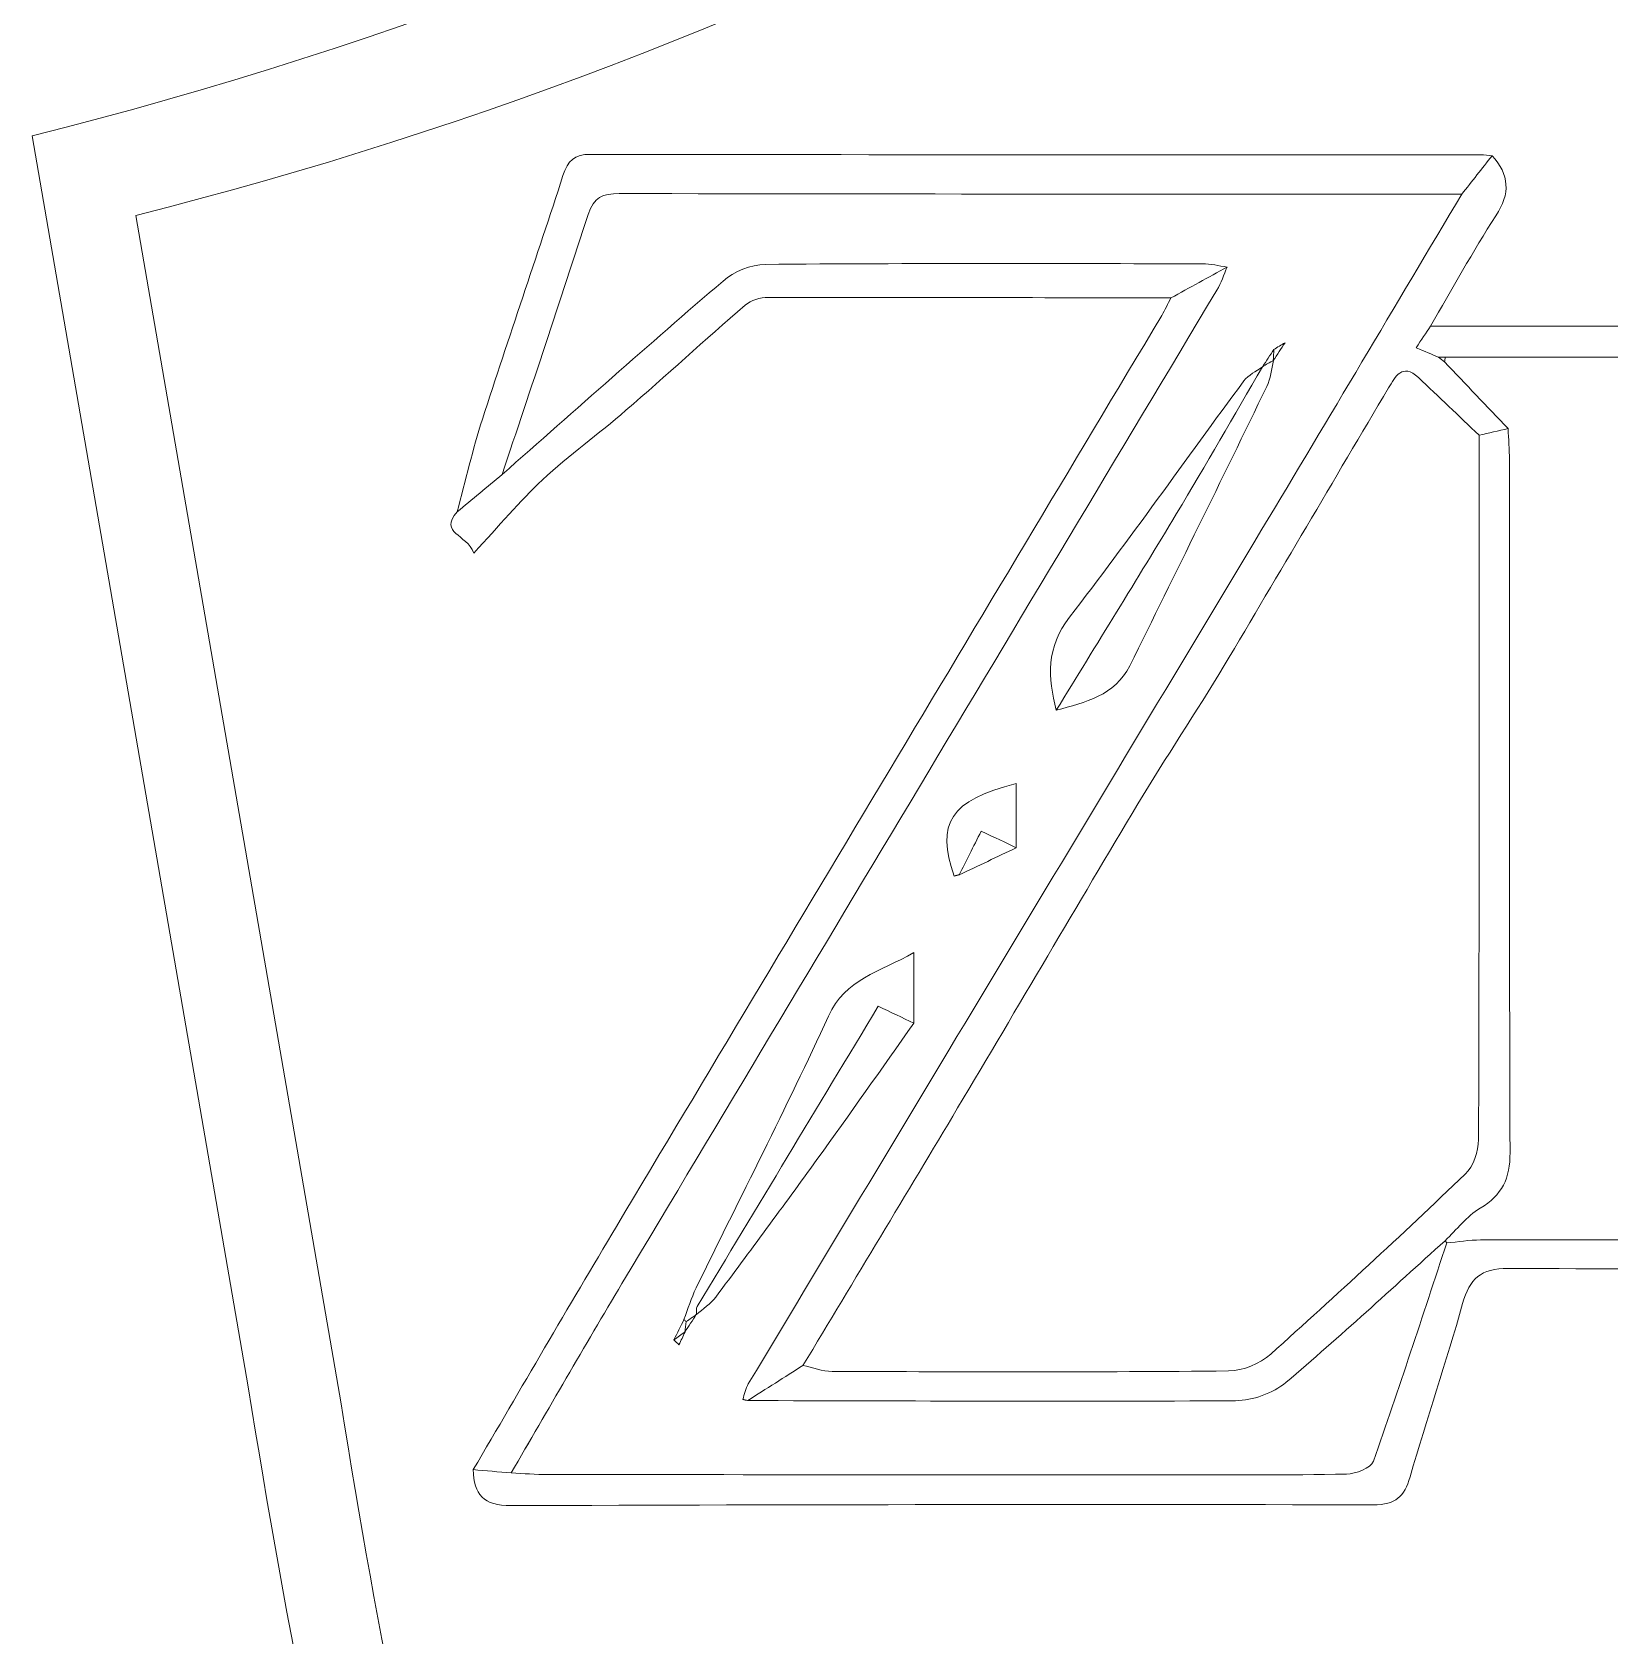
# Model space of a CAD drawing. Header units: inches. Extents: x 0 to 12, y 0 to 12.
# Drawn here: x 6.493 to 7.168, y 6.199 to 6.885 of the extents above; entities that cross this region are included whole.
import ezdxf

# ---------------------------------------------------------------- set-up
doc = ezdxf.new("R2010")
doc.units = ezdxf.units.IN
doc.header["$MEASUREMENT"] = 0

msp = doc.modelspace()

# ---------------------------------------------------------------- linework, layer by layer
at = {"color": 250, "lineweight": 0}
msp.add_line((6.49294, 6.8407), (6.58544, 6.30555), dxfattribs=at)
at = {"color": 5, "lineweight": 0}
msp.add_line((6.53727, 6.80671), (6.62514, 6.29832), dxfattribs=at)
at = {"color": 250, "lineweight": 0}
msp.add_arc((6.02853, 8.68603), 1.90288, 284.12606, 312.92928, dxfattribs=at)
at = {"color": 5, "lineweight": 0}
msp.add_arc((6.09608, 8.55978), 1.80773, 284.12606, 312.92928, dxfattribs=at)
for points, knots in [([(7.11754, 6.83223), (7.11321, 6.82674), (7.10888, 6.82125), (7.10455, 6.81576), (6.98442, 6.81581), (6.86428, 6.8158), (6.74415, 6.81606), (6.73703, 6.81607), (6.73319, 6.8144), (6.73085, 6.80716), (6.71887, 6.76998), (6.70637, 6.73297), (6.69405, 6.6959), (6.68764, 6.69059), (6.68123, 6.68528), (6.67481, 6.67997), (6.67838, 6.69319), (6.68141, 6.70659), (6.68562, 6.71961), (6.69687, 6.7544), (6.70878, 6.78898), (6.72006, 6.82376), (6.72211, 6.83011), (6.72485, 6.83284), (6.73194, 6.83283), (6.85885, 6.8326), (6.98576, 6.83264), (7.11267, 6.8326), (7.11429, 6.8326), (7.11591, 6.83236), (7.11754, 6.83223)], [0, 0, 0, 0, 1, 1, 1, 2, 2, 2, 3, 3, 3, 4, 4, 4, 5, 5, 5, 6, 6, 6, 7, 7, 7, 8, 8, 8, 9, 9, 9, 10, 10, 10, 10]), ([(7.11754, 6.83223), (7.12495, 6.82409), (7.12543, 6.81614), (7.11917, 6.80653), (7.1092, 6.79121), (7.10044, 6.7751), (7.09116, 6.75932), (7.08924, 6.75641), (7.08731, 6.75351), (7.08505, 6.75009), (7.0888, 6.74849), (7.0917, 6.74726), (7.09461, 6.74602), (7.09547, 6.74535), (7.09632, 6.74469), (7.09718, 6.74402), (7.10624, 6.73452), (7.1153, 6.72502), (7.12436, 6.71551), (7.12023, 6.71456), (7.11611, 6.71362), (7.11198, 6.71267), (7.10333, 6.72089), (7.09471, 6.72916), (7.08601, 6.73734), (7.07912, 6.74381), (7.07603, 6.73754), (7.07328, 6.73293), (7.04972, 6.69337), (7.02651, 6.6536), (7.00285, 6.6141), (6.99091, 6.59417), (6.97794, 6.57486), (6.966, 6.55493), (6.94011, 6.51169), (6.91469, 6.46818), (6.88889, 6.42489), (6.86697, 6.3881), (6.8448, 6.35146), (6.82274, 6.31476), (6.81486, 6.30975), (6.80697, 6.30474), (6.79908, 6.29973), (6.79908, 6.29973), (6.79903, 6.29974), (6.79903, 6.29974), (6.79837, 6.30003), (6.79768, 6.30018), (6.79695, 6.30017), (6.79773, 6.30243), (6.79815, 6.30491), (6.79935, 6.30691), (6.87256, 6.42877), (6.94589, 6.55055), (7.01907, 6.67242), (7.04772, 6.72011), (7.07607, 6.76798), (7.10455, 6.81576), (7.10888, 6.82125), (7.11321, 6.82674), (7.11754, 6.83223)], [0, 0, 0, 0, 1, 1, 1, 2, 2, 2, 3, 3, 3, 4, 4, 4, 5, 5, 5, 6, 6, 6, 7, 7, 7, 8, 8, 8, 9, 9, 9, 10, 10, 10, 11, 11, 11, 12, 12, 12, 13, 13, 13, 14, 14, 14, 15, 15, 15, 16, 16, 16, 17, 17, 17, 18, 18, 18, 19, 19, 19, 20, 20, 20, 20]), ([(7.00423, 6.78463), (7.00067, 6.78511), (6.99711, 6.78601), (6.99355, 6.78602), (6.93124, 6.7861), (6.86892, 6.78628), (6.80661, 6.78576), (6.8005, 6.78571), (6.79323, 6.78266), (6.78853, 6.77863), (6.75673, 6.75141), (6.72548, 6.72355), (6.69405, 6.6959), (6.70637, 6.73297), (6.71887, 6.76998), (6.73085, 6.80716), (6.73319, 6.8144), (6.73703, 6.81607), (6.74415, 6.81606), (6.86428, 6.8158), (6.98442, 6.81581), (7.10455, 6.81576), (7.07607, 6.76798), (7.04772, 6.72011), (7.01907, 6.67242), (6.94589, 6.55055), (6.87256, 6.42877), (6.79935, 6.30691), (6.79815, 6.30491), (6.79773, 6.30243), (6.79695, 6.30016), (6.79764, 6.30002), (6.79834, 6.29988), (6.79903, 6.29974), (6.79903, 6.29974), (6.79908, 6.29973), (6.79908, 6.29973), (6.86865, 6.2996), (6.93822, 6.29923), (7.00779, 6.29968), (7.01508, 6.29973), (7.02381, 6.30285), (7.02936, 6.30753), (7.05257, 6.32711), (7.07482, 6.34782), (7.09742, 6.36811), (7.09742, 6.36811), (7.09814, 6.36717), (7.09814, 6.36717), (7.0878, 6.33599), (7.0777, 6.30472), (7.06673, 6.27377), (7.0657, 6.27086), (7.05921, 6.26836), (7.0552, 6.26828), (7.03041, 6.26778), (7.00561, 6.26803), (6.98081, 6.26803), (6.89177, 6.26803), (6.80274, 6.26802), (6.71371, 6.26806), (6.70844, 6.26807), (6.70317, 6.26853), (6.6979, 6.26877), (6.71368, 6.29578), (6.72922, 6.32292), (6.74528, 6.34976), (6.83007, 6.49146), (6.91498, 6.63307), (6.99979, 6.77474), (7.00164, 6.77782), (7.00277, 6.78132), (7.00423, 6.78463)], [0, 0, 0, 0, 1, 1, 1, 2, 2, 2, 3, 3, 3, 4, 4, 4, 5, 5, 5, 6, 6, 6, 7, 7, 7, 8, 8, 8, 9, 9, 9, 10, 10, 10, 11, 11, 11, 12, 12, 12, 13, 13, 13, 14, 14, 14, 15, 15, 15, 16, 16, 16, 17, 17, 17, 18, 18, 18, 19, 19, 19, 20, 20, 20, 21, 21, 21, 22, 22, 22, 23, 23, 23, 24, 24, 24, 24]), ([(7.00423, 6.78463), (6.99618, 6.78022), (6.98814, 6.77581), (6.98009, 6.7714), (6.92266, 6.77151), (6.86524, 6.77169), (6.80782, 6.7716), (6.80449, 6.7716), (6.80042, 6.7704), (6.79796, 6.76828), (6.78081, 6.7535), (6.76413, 6.73816), (6.74701, 6.72333), (6.73532, 6.7132), (6.72268, 6.70414), (6.71136, 6.69365), (6.70144, 6.68445), (6.69277, 6.67392), (6.68196, 6.66227), (6.67876, 6.67054), (6.66688, 6.67053), (6.67482, 6.67997), (6.68123, 6.68528), (6.68764, 6.69059), (6.69405, 6.6959), (6.72548, 6.72355), (6.75673, 6.75141), (6.78853, 6.77863), (6.79323, 6.78266), (6.8005, 6.78571), (6.80661, 6.78576), (6.86892, 6.78628), (6.93124, 6.7861), (6.99355, 6.78602), (6.99711, 6.78601), (7.00067, 6.78511), (7.00423, 6.78463)], [0, 0, 0, 0, 1, 1, 1, 2, 2, 2, 3, 3, 3, 4, 4, 4, 5, 5, 5, 6, 6, 6, 7, 7, 7, 8, 8, 8, 9, 9, 9, 10, 10, 10, 11, 11, 11, 12, 12, 12, 12]), ([(6.69789, 6.26878), (6.69248, 6.26924), (6.68707, 6.26971), (6.68166, 6.27018), (6.70207, 6.30486), (6.72226, 6.33967), (6.74291, 6.37421), (6.8206, 6.50414), (6.89845, 6.63398), (6.97621, 6.76387), (6.97766, 6.76629), (6.9788, 6.76888), (6.98009, 6.7714), (6.98814, 6.77581), (6.99618, 6.78022), (7.00423, 6.78463), (7.00277, 6.78132), (7.00164, 6.77782), (6.99979, 6.77474), (6.91498, 6.63307), (6.83007, 6.49146), (6.74528, 6.34976), (6.72922, 6.32292), (6.71368, 6.29578), (6.69789, 6.26878)], [0, 0, 0, 0, 1, 1, 1, 2, 2, 2, 3, 3, 3, 4, 4, 4, 5, 5, 5, 6, 6, 6, 7, 7, 7, 8, 8, 8, 8]), ([(7.45967, 6.75895), (7.45542, 6.75464), (7.45117, 6.75033), (7.44692, 6.74602), (7.40288, 6.74603), (7.35885, 6.74603), (7.31481, 6.74603), (7.30943, 6.75969), (7.30387, 6.75029), (7.29834, 6.74617), (7.29738, 6.74612), (7.29642, 6.74607), (7.29545, 6.74602), (7.22947, 6.74602), (7.1635, 6.74602), (7.09752, 6.74603), (7.09655, 6.74602), (7.09558, 6.74602), (7.09461, 6.74602), (7.0917, 6.74726), (7.0888, 6.74849), (7.08505, 6.75009), (7.08731, 6.75351), (7.08924, 6.75641), (7.09116, 6.75932), (7.21034, 6.75934), (7.32952, 6.75937), (7.4487, 6.75937), (7.45236, 6.75937), (7.45601, 6.7591), (7.45967, 6.75895)], [0, 0, 0, 0, 1, 1, 1, 2, 2, 2, 3, 3, 3, 4, 4, 4, 5, 5, 5, 6, 6, 6, 7, 7, 7, 8, 8, 8, 9, 9, 9, 10, 10, 10, 10]), ([(7.02413, 6.74933), (7.02413, 6.74933), (7.02421, 6.7494), (7.02421, 6.7494), (7.02257, 6.74693), (7.02094, 6.74446), (7.0193, 6.74199), (7.0193, 6.74199), (7.0193, 6.74198), (7.0193, 6.74198), (7.0166, 6.73998), (7.01323, 6.73848), (7.01132, 6.73589), (6.98644, 6.70223), (6.96233, 6.66798), (6.93677, 6.63484), (6.92671, 6.6218), (6.92748, 6.60907), (6.9311, 6.59503), (6.94341, 6.59837), (6.95619, 6.6013), (6.96254, 6.61408), (6.98225, 6.6538), (7.00175, 6.69363), (7.02116, 6.73351), (7.0228, 6.7369), (7.02308, 6.74095), (7.02399, 6.74469), (7.02399, 6.74469), (7.02394, 6.74461), (7.02394, 6.74461), (7.02562, 6.74715), (7.02729, 6.74969), (7.02897, 6.75223), (7.02735, 6.75127), (7.02574, 6.7503), (7.02413, 6.74933)], [0, 0, 0, 0, 1, 1, 1, 2, 2, 2, 3, 3, 3, 4, 4, 4, 5, 5, 5, 6, 6, 6, 7, 7, 7, 8, 8, 8, 9, 9, 9, 10, 10, 10, 11, 11, 11, 12, 12, 12, 12]), ([(7.02394, 6.74461), (7.02403, 6.74621), (7.02412, 6.7478), (7.02421, 6.7494), (7.02421, 6.7494), (7.02413, 6.74933), (7.02413, 6.74933), (7.02574, 6.7503), (7.02735, 6.75127), (7.02897, 6.75223), (7.02729, 6.74969), (7.02562, 6.74715), (7.02394, 6.74461)], [0, 0, 0, 0, 1, 1, 1, 2, 2, 2, 3, 3, 3, 4, 4, 4, 4]), ([(7.02897, 6.75223), (7.02735, 6.75127), (7.02574, 6.7503), (7.02413, 6.74933), (7.02574, 6.7503), (7.02735, 6.75127), (7.02897, 6.75223)], [0, 0, 0, 0, 1, 1, 1, 2, 2, 2, 2]), ([(7.02399, 6.74469), (7.02308, 6.74095), (7.0228, 6.7369), (7.02116, 6.73351), (7.00175, 6.69363), (6.98225, 6.6538), (6.96254, 6.61408), (6.95619, 6.6013), (6.94341, 6.59837), (6.9311, 6.59504), (6.94827, 6.62307), (6.96561, 6.651), (6.98256, 6.67917), (6.99507, 6.69995), (7.00707, 6.72103), (7.0193, 6.74198), (7.0193, 6.74198), (7.0193, 6.74199), (7.0193, 6.74199), (7.02086, 6.74289), (7.02243, 6.74379), (7.02399, 6.74469)], [0, 0, 0, 0, 1, 1, 1, 2, 2, 2, 3, 3, 3, 4, 4, 4, 5, 5, 5, 6, 6, 6, 7, 7, 7, 7]), ([(7.02399, 6.74469), (7.02243, 6.74379), (7.02086, 6.74289), (7.0193, 6.74199), (7.02094, 6.74446), (7.02257, 6.74693), (7.02421, 6.7494), (7.02412, 6.7478), (7.02403, 6.74621), (7.02394, 6.74461), (7.02394, 6.74461), (7.02399, 6.74469), (7.02399, 6.74469)], [0, 0, 0, 0, 1, 1, 1, 2, 2, 2, 3, 3, 3, 4, 4, 4, 4]), ([(7.09752, 6.74603), (7.09743, 6.74536), (7.09732, 6.74469), (7.09718, 6.74403), (7.09632, 6.74469), (7.09547, 6.74535), (7.09461, 6.74602), (7.09558, 6.74602), (7.09655, 6.74602), (7.09752, 6.74603)], [0, 0, 0, 0, 1, 1, 1, 2, 2, 2, 3, 3, 3, 3]), ([(7.09752, 6.74603), (7.1635, 6.74602), (7.22947, 6.74602), (7.29545, 6.74602), (7.29631, 6.74549), (7.29716, 6.74497), (7.29802, 6.74444), (7.2979, 6.70013), (7.29778, 6.65582), (7.29766, 6.61153), (7.2846, 6.64505), (7.27159, 6.67859), (7.25837, 6.71205), (7.25684, 6.71592), (7.25411, 6.71931), (7.25193, 6.72293), (7.22955, 6.72293), (7.20718, 6.72293), (7.18403, 6.72293), (7.18384, 6.72161), (7.18331, 6.71968), (7.18331, 6.71775), (7.18326, 6.67401), (7.18322, 6.63026), (7.18337, 6.58652), (7.18338, 6.58351), (7.18491, 6.58052), (7.18573, 6.57751), (7.21277, 6.57034), (7.22605, 6.57474), (7.2415, 6.59584), (7.24581, 6.60173), (7.25033, 6.60748), (7.25475, 6.61329), (7.25475, 6.57845), (7.25475, 6.54361), (7.25475, 6.50587), (7.24563, 6.51957), (7.23845, 6.53079), (7.23075, 6.54164), (7.22862, 6.54465), (7.22508, 6.54844), (7.22197, 6.54864), (7.20957, 6.54944), (7.19709, 6.54897), (7.1842, 6.54897), (7.18375, 6.54563), (7.18326, 6.54369), (7.18325, 6.54175), (7.18321, 6.4971), (7.18317, 6.45244), (7.1833, 6.40779), (7.18331, 6.40471), (7.18467, 6.40163), (7.1854, 6.39855), (7.18619, 6.39785), (7.18699, 6.39714), (7.18778, 6.39644), (7.20651, 6.39655), (7.22527, 6.39729), (7.24396, 6.39652), (7.25321, 6.39614), (7.25657, 6.39962), (7.25914, 6.4079), (7.27204, 6.44947), (7.28556, 6.49085), (7.29887, 6.5323), (7.29921, 6.49572), (7.29959, 6.45914), (7.29986, 6.42256), (7.29999, 6.40514), (7.29988, 6.38773), (7.29988, 6.36911), (7.29454, 6.36886), (7.29022, 6.3685), (7.28591, 6.3685), (7.22814, 6.36846), (7.17038, 6.3685), (7.11261, 6.36842), (7.10778, 6.36841), (7.10296, 6.36761), (7.09814, 6.36717), (7.09814, 6.36717), (7.09742, 6.36811), (7.09742, 6.36811), (7.10237, 6.37282), (7.10669, 6.37857), (7.11241, 6.382), (7.12184, 6.38766), (7.12527, 6.39475), (7.12522, 6.40585), (7.12483, 6.50462), (7.125, 6.60339), (7.12497, 6.70216), (7.12496, 6.70661), (7.12457, 6.71106), (7.12436, 6.71551), (7.1153, 6.72502), (7.10624, 6.73452), (7.09718, 6.74403), (7.09732, 6.74469), (7.09743, 6.74536), (7.09752, 6.74603)], [0, 0, 0, 0, 1, 1, 1, 2, 2, 2, 3, 3, 3, 4, 4, 4, 5, 5, 5, 6, 6, 6, 7, 7, 7, 8, 8, 8, 9, 9, 9, 10, 10, 10, 11, 11, 11, 12, 12, 12, 13, 13, 13, 14, 14, 14, 15, 15, 15, 16, 16, 16, 17, 17, 17, 18, 18, 18, 19, 19, 19, 20, 20, 20, 21, 21, 21, 22, 22, 22, 23, 23, 23, 24, 24, 24, 25, 25, 25, 26, 26, 26, 27, 27, 27, 28, 28, 28, 29, 29, 29, 30, 30, 30, 31, 31, 31, 32, 32, 32, 33, 33, 33, 34, 34, 34, 34]), ([(7.66457, 6.74002), (7.69235, 6.72818), (7.71261, 6.70928), (7.72675, 6.68188), (7.74611, 6.64437), (7.75493, 6.60504), (7.75496, 6.56334), (7.75496, 6.55462), (7.75354, 6.5459), (7.75278, 6.53717), (7.75338, 6.52884), (7.75607, 6.52), (7.75418, 6.51228), (7.74854, 6.48919), (7.74121, 6.46651), (7.73432, 6.44373), (7.73258, 6.43799), (7.73004, 6.43251), (7.72787, 6.4269), (7.71728, 6.41552), (7.70669, 6.40414), (7.69617, 6.39269), (7.69575, 6.39224), (7.69604, 6.39113), (7.69599, 6.39032), (7.69599, 6.39032), (7.69603, 6.39058), (7.69603, 6.39058), (7.67254, 6.37015), (7.6426, 6.36568), (7.61409, 6.35802), (7.60561, 6.35574), (7.59631, 6.35603), (7.58739, 6.35602), (7.43308, 6.35591), (7.27878, 6.3558), (7.12448, 6.35623), (7.11259, 6.35626), (7.10793, 6.35191), (7.10493, 6.3412), (7.09796, 6.31636), (7.0896, 6.29191), (7.08242, 6.26713), (7.07995, 6.25859), (7.07637, 6.25511), (7.06668, 6.25513), (6.94373, 6.25539), (6.82077, 6.25524), (6.69782, 6.25478), (6.68621, 6.25474), (6.68182, 6.25955), (6.68166, 6.27018), (6.68707, 6.26971), (6.69248, 6.26924), (6.6979, 6.26877), (6.70317, 6.26853), (6.70844, 6.26807), (6.71371, 6.26806), (6.80274, 6.26802), (6.89177, 6.26803), (6.98081, 6.26803), (7.00561, 6.26803), (7.03041, 6.26778), (7.0552, 6.26828), (7.05921, 6.26836), (7.0657, 6.27086), (7.06673, 6.27377), (7.0777, 6.30472), (7.0878, 6.33599), (7.09814, 6.36717), (7.10296, 6.36761), (7.10778, 6.36841), (7.11261, 6.36842), (7.17038, 6.3685), (7.22814, 6.36846), (7.28591, 6.3685), (7.29022, 6.3685), (7.29454, 6.36886), (7.29988, 6.36911), (7.29988, 6.38773), (7.29999, 6.40514), (7.29986, 6.42256), (7.29959, 6.45914), (7.29921, 6.49572), (7.29887, 6.5323), (7.30266, 6.53623), (7.30644, 6.54015), (7.31022, 6.54407), (7.31149, 6.54096), (7.31383, 6.53785), (7.31385, 6.53474), (7.31416, 6.48668), (7.31416, 6.43863), (7.31423, 6.39057), (7.31303, 6.38503), (7.31149, 6.37954), (7.31084, 6.37394), (7.31065, 6.37231), (7.31303, 6.37039), (7.31423, 6.3686), (7.37594, 6.3686), (7.43766, 6.3686), (7.50037, 6.3686), (7.50037, 6.38043), (7.50043, 6.39055), (7.50036, 6.40067), (7.50007, 6.44462), (7.49974, 6.48858), (7.49943, 6.53253), (7.50335, 6.53716), (7.50727, 6.54179), (7.51118, 6.54642), (7.51243, 6.54333), (7.51474, 6.54024), (7.51476, 6.53715), (7.5151, 6.48971), (7.51514, 6.44226), (7.51525, 6.39482), (7.5136, 6.38653), (7.51195, 6.37823), (7.51029, 6.36993), (7.51426, 6.36942), (7.51823, 6.36841), (7.52219, 6.36849), (7.54941, 6.369), (7.57663, 6.36946), (7.60384, 6.37047), (7.66253, 6.37263), (7.70696, 6.40535), (7.72577, 6.46085), (7.74022, 6.50349), (7.74224, 6.54735), (7.73804, 6.59199), (7.73245, 6.65133), (7.71273, 6.7019), (7.65704, 6.73196), (7.65955, 6.73465), (7.66206, 6.73733), (7.66457, 6.74002)], [0, 0, 0, 0, 1, 1, 1, 2, 2, 2, 3, 3, 3, 4, 4, 4, 5, 5, 5, 6, 6, 6, 7, 7, 7, 8, 8, 8, 9, 9, 9, 10, 10, 10, 11, 11, 11, 12, 12, 12, 13, 13, 13, 14, 14, 14, 15, 15, 15, 16, 16, 16, 17, 17, 17, 18, 18, 18, 19, 19, 19, 20, 20, 20, 21, 21, 21, 22, 22, 22, 23, 23, 23, 24, 24, 24, 25, 25, 25, 26, 26, 26, 27, 27, 27, 28, 28, 28, 29, 29, 29, 30, 30, 30, 31, 31, 31, 32, 32, 32, 33, 33, 33, 34, 34, 34, 35, 35, 35, 36, 36, 36, 37, 37, 37, 38, 38, 38, 39, 39, 39, 40, 40, 40, 41, 41, 41, 42, 42, 42, 43, 43, 43, 44, 44, 44, 45, 45, 45, 46, 46, 46, 46]), ([(7.0193, 6.74198), (7.00707, 6.72103), (6.99507, 6.69995), (6.98256, 6.67917), (6.96561, 6.651), (6.94827, 6.62307), (6.9311, 6.59504), (6.92748, 6.60907), (6.92671, 6.6218), (6.93677, 6.63484), (6.96233, 6.66798), (6.98644, 6.70223), (7.01132, 6.73589), (7.01323, 6.73848), (7.0166, 6.73998), (7.0193, 6.74198)], [0, 0, 0, 0, 1, 1, 1, 2, 2, 2, 3, 3, 3, 4, 4, 4, 5, 5, 5, 5]), ([(6.82274, 6.31476), (6.82692, 6.31387), (6.83109, 6.31221), (6.83526, 6.31219), (6.89179, 6.31202), (6.94831, 6.31186), (7.00483, 6.3124), (7.01092, 6.31246), (7.01824, 6.31551), (7.02282, 6.3196), (7.05098, 6.3448), (7.0787, 6.37051), (7.10606, 6.39658), (7.10955, 6.39991), (7.11173, 6.40634), (7.11175, 6.41134), (7.11207, 6.51178), (7.11198, 6.61222), (7.11198, 6.71267), (7.11611, 6.71362), (7.12023, 6.71456), (7.12436, 6.71551), (7.12457, 6.71106), (7.12496, 6.70661), (7.12497, 6.70216), (7.125, 6.60339), (7.12483, 6.50462), (7.12522, 6.40585), (7.12527, 6.39475), (7.12184, 6.38766), (7.11241, 6.382), (7.10669, 6.37857), (7.10237, 6.37282), (7.09742, 6.36811), (7.07482, 6.34782), (7.05257, 6.32711), (7.02936, 6.30753), (7.02381, 6.30285), (7.01508, 6.29973), (7.00779, 6.29968), (6.93822, 6.29923), (6.86865, 6.2996), (6.79908, 6.29973), (6.80697, 6.30474), (6.81486, 6.30975), (6.82274, 6.31476)], [0, 0, 0, 0, 1, 1, 1, 2, 2, 2, 3, 3, 3, 4, 4, 4, 5, 5, 5, 6, 6, 6, 7, 7, 7, 8, 8, 8, 9, 9, 9, 10, 10, 10, 11, 11, 11, 12, 12, 12, 13, 13, 13, 14, 14, 14, 15, 15, 15, 15]), ([(6.88964, 6.52468), (6.88964, 6.52468), (6.88954, 6.5246), (6.88954, 6.5246), (6.89768, 6.52846), (6.90582, 6.53232), (6.91397, 6.53618), (6.91397, 6.54518), (6.91397, 6.55418), (6.91397, 6.56368), (6.8856, 6.55648), (6.8795, 6.54665), (6.88746, 6.52405), (6.88818, 6.52426), (6.88891, 6.52447), (6.88964, 6.52468)], [0, 0, 0, 0, 1, 1, 1, 2, 2, 2, 3, 3, 3, 4, 4, 4, 5, 5, 5, 5]), ([(6.88746, 6.52405), (6.8795, 6.54665), (6.8856, 6.55648), (6.91397, 6.56368), (6.91397, 6.55418), (6.91397, 6.54518), (6.91397, 6.53619), (6.90937, 6.53838), (6.90478, 6.54058), (6.899, 6.54334), (6.89555, 6.53651), (6.89254, 6.53056), (6.88954, 6.5246), (6.88954, 6.5246), (6.88964, 6.52468), (6.88964, 6.52468), (6.88885, 6.52467), (6.88813, 6.52446), (6.88746, 6.52405)], [0, 0, 0, 0, 1, 1, 1, 2, 2, 2, 3, 3, 3, 4, 4, 4, 5, 5, 5, 6, 6, 6, 6]), ([(6.88954, 6.5246), (6.89254, 6.53056), (6.89555, 6.53651), (6.899, 6.54334), (6.90478, 6.54058), (6.90937, 6.53838), (6.91397, 6.53619), (6.90582, 6.53232), (6.89768, 6.52846), (6.88954, 6.5246)], [0, 0, 0, 0, 1, 1, 1, 2, 2, 2, 3, 3, 3, 3]), ([(6.88746, 6.52405), (6.88813, 6.52446), (6.88885, 6.52467), (6.88964, 6.52468), (6.88891, 6.52447), (6.88818, 6.52426), (6.88746, 6.52405)], [0, 0, 0, 0, 1, 1, 1, 2, 2, 2, 2]), ([(6.7722, 6.32906), (6.77383, 6.33154), (6.77546, 6.33401), (6.7771, 6.33648), (6.7771, 6.33648), (6.77711, 6.33649), (6.77711, 6.33649), (6.7799, 6.33896), (6.78321, 6.34105), (6.7854, 6.34398), (6.79999, 6.36349), (6.81446, 6.3831), (6.82873, 6.40285), (6.84271, 6.42219), (6.85639, 6.44174), (6.87021, 6.46119), (6.87021, 6.47041), (6.87021, 6.47962), (6.87021, 6.49135), (6.85534, 6.48286), (6.84094, 6.48019), (6.83358, 6.46414), (6.81563, 6.42498), (6.7959, 6.38663), (6.777, 6.3479), (6.77489, 6.34358), (6.77353, 6.3389), (6.77183, 6.33437), (6.7704, 6.33149), (6.76897, 6.3286), (6.76754, 6.32572), (6.76826, 6.32499), (6.76897, 6.32426), (6.76968, 6.32353), (6.77056, 6.32541), (6.77143, 6.32729), (6.7723, 6.32916), (6.7723, 6.32916), (6.7722, 6.32906), (6.7722, 6.32906)], [0, 0, 0, 0, 1, 1, 1, 2, 2, 2, 3, 3, 3, 4, 4, 4, 5, 5, 5, 6, 6, 6, 7, 7, 7, 8, 8, 8, 9, 9, 9, 10, 10, 10, 11, 11, 11, 12, 12, 12, 13, 13, 13, 13]), ([(6.77182, 6.33438), (6.77353, 6.3389), (6.77489, 6.34358), (6.777, 6.3479), (6.7959, 6.38663), (6.81563, 6.42498), (6.83358, 6.46414), (6.84094, 6.48019), (6.85534, 6.48286), (6.87021, 6.49135), (6.87021, 6.47962), (6.87021, 6.47041), (6.8702, 6.46119), (6.86524, 6.46353), (6.86029, 6.46588), (6.85493, 6.4684), (6.82879, 6.42506), (6.80312, 6.38253), (6.77753, 6.33995), (6.77698, 6.33904), (6.77723, 6.33765), (6.77711, 6.33649), (6.77711, 6.33649), (6.7771, 6.33648), (6.7771, 6.33648), (6.77566, 6.3355), (6.77423, 6.33452), (6.77279, 6.33354), (6.77246, 6.33382), (6.77214, 6.3341), (6.77182, 6.33438)], [0, 0, 0, 0, 1, 1, 1, 2, 2, 2, 3, 3, 3, 4, 4, 4, 5, 5, 5, 6, 6, 6, 7, 7, 7, 8, 8, 8, 9, 9, 9, 10, 10, 10, 10]), ([(6.77711, 6.33649), (6.77723, 6.33765), (6.77698, 6.33904), (6.77753, 6.33995), (6.80312, 6.38253), (6.82879, 6.42506), (6.85493, 6.4684), (6.86029, 6.46588), (6.86524, 6.46353), (6.8702, 6.46119), (6.85639, 6.44174), (6.84271, 6.42219), (6.82873, 6.40285), (6.81446, 6.3831), (6.79999, 6.36349), (6.7854, 6.34398), (6.78321, 6.34105), (6.7799, 6.33896), (6.77711, 6.33649)], [0, 0, 0, 0, 1, 1, 1, 2, 2, 2, 3, 3, 3, 4, 4, 4, 5, 5, 5, 6, 6, 6, 6]), ([(6.7723, 6.32916), (6.77072, 6.32802), (6.76913, 6.32687), (6.76754, 6.32572), (6.76897, 6.3286), (6.7704, 6.33149), (6.77182, 6.33438), (6.77214, 6.3341), (6.77246, 6.33382), (6.77279, 6.33354), (6.77259, 6.33205), (6.7724, 6.33056), (6.7722, 6.32906), (6.7722, 6.32906), (6.7723, 6.32916), (6.7723, 6.32916)], [0, 0, 0, 0, 1, 1, 1, 2, 2, 2, 3, 3, 3, 4, 4, 4, 5, 5, 5, 5]), ([(6.7722, 6.32906), (6.7724, 6.33056), (6.77259, 6.33205), (6.77279, 6.33354), (6.77423, 6.33452), (6.77566, 6.3355), (6.7771, 6.33648), (6.77546, 6.33401), (6.77383, 6.33154), (6.7722, 6.32906)], [0, 0, 0, 0, 1, 1, 1, 2, 2, 2, 3, 3, 3, 3]), ([(6.7723, 6.32916), (6.77143, 6.32729), (6.77056, 6.32541), (6.76968, 6.32353), (6.76897, 6.32426), (6.76826, 6.32499), (6.76754, 6.32572), (6.76913, 6.32687), (6.77072, 6.32802), (6.7723, 6.32916)], [0, 0, 0, 0, 1, 1, 1, 2, 2, 2, 3, 3, 3, 3]), ([(7.32732, 5.33617), (7.22459, 5.41262), (7.04424, 5.54684), (6.81908, 5.76625), (6.6732, 6.01562), (6.64101, 6.20046), (6.62514, 6.29832)], [0, 0, 0, 0, 0.0808468, 0.1419248, 0.197496, 0.2597021, 0.2597021, 0.2597021, 0.2597021]), ([(6.79903, 6.29974), (6.79834, 6.29988), (6.79764, 6.30002), (6.79695, 6.30016), (6.79768, 6.30018), (6.79837, 6.30003), (6.79903, 6.29974)], [0, 0, 0, 0, 1, 1, 1, 2, 2, 2, 2])]:
    msp.add_open_spline(points, degree=3, knots=knots, dxfattribs=at)
at = {"color": 250, "lineweight": 0}
msp.add_open_spline([(7.32457, 5.29276), (7.21643, 5.37323), (7.02659, 5.51451), (6.78958, 5.74548), (6.63603, 6.00797), (6.60214, 6.20254), (6.58544, 6.30555)], degree=3, knots=[0, 0, 0, 0, 0.0808468, 0.1419248, 0.197496, 0.2597021, 0.2597021, 0.2597021, 0.2597021], dxfattribs=at)

doc.saveas('drawing.dxf')
